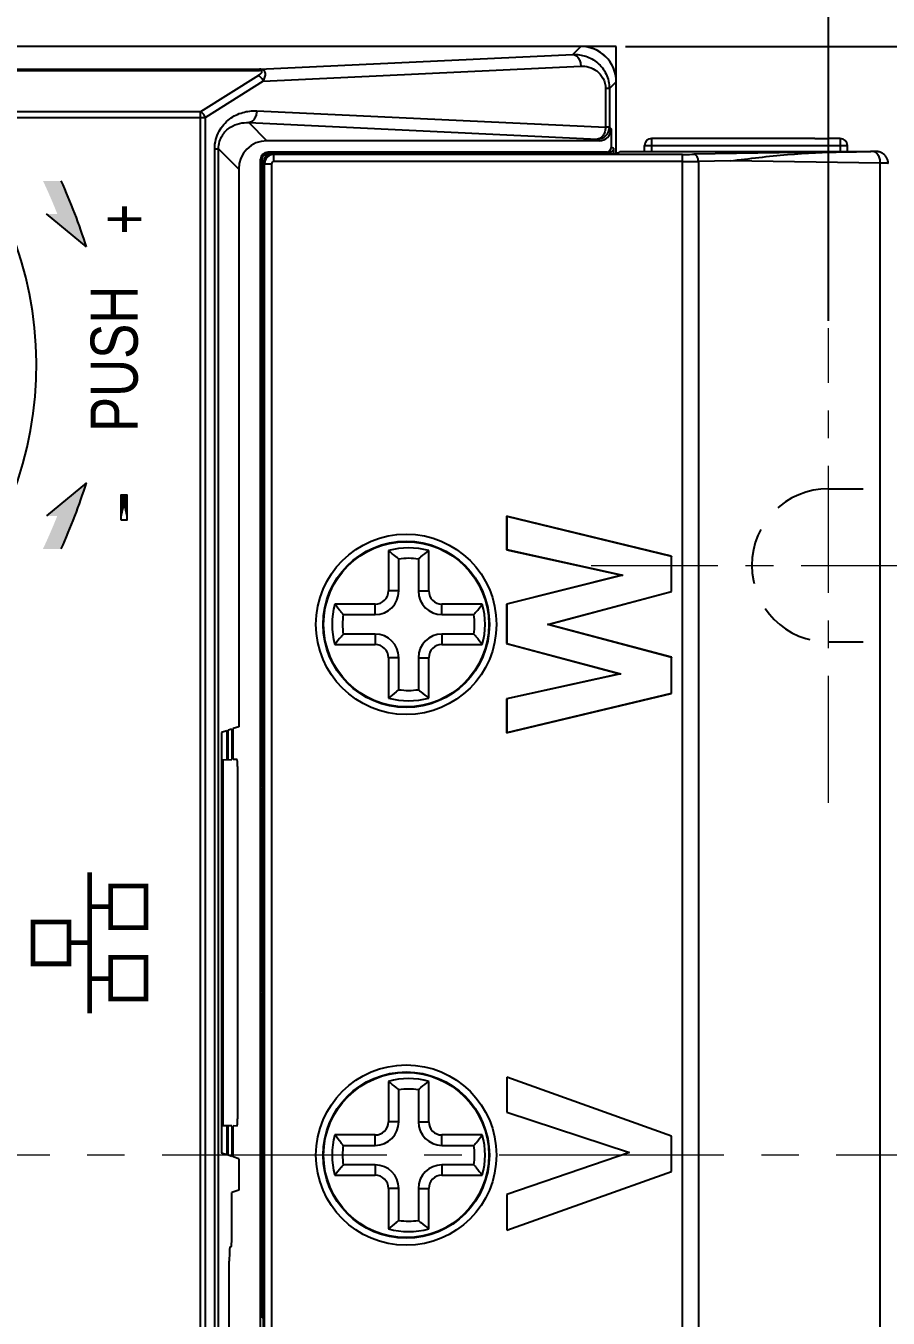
# Model space of a CAD drawing. Header units: millimetres. Extents: x 509 to 5579, y -1329 to 587.
# Drawn here: x 2376.7 to 2413.3, y -901.3 to -846.5 of the extents above; entities that cross this region are included whole.
import ezdxf

# ---------------------------------------------------------------- set-up
doc = ezdxf.new("R2010")
doc.units = ezdxf.units.MM
doc.header["$PDMODE"] = 3
doc.header["$PDSIZE"] = 1
for name, pattern in [('CENTER', [17.8, 10.75, -2.35, 2.35, -2.35]), ('CENTER2', [28.575, 19.05, -3.175, 3.175, -3.175]), ('HIDDEN', [3.525, 2.35, -1.175])]:
    doc.linetypes.add(name, pattern=pattern)
doc.layers.get('0').update_dxf_attribs({"linetype": 'CONTINUOUS'})
doc.layers.get('Defpoints').update_dxf_attribs({"linetype": 'CONTINUOUS'})
doc.layers.add('3', color=112, linetype='CENTER', lineweight=15)
doc.layers.add('Dim', color=1, linetype='CONTINUOUS')
doc.styles.add('OMI-1', font='arial.ttf', dxfattribs={"oblique": 1})
doc.styles.get("Standard").update_dxf_attribs({"font": 'gulim.ttc', "width": 0.8, "height": 2})
doc.dimstyles.new('1', dxfattribs={"dimtxt": 4, "dimasz": 2.5, "dimexe": 0.8, "dimexo": 0.3, "dimgap": 0.5, "dimtad": 1, "dimtoh": 1, "dimdec": 1, "dimzin": 0, "dimdsep": 46, "dimtxsty": 'OMI-1', "dimcen": 0, "dimclrd": 256, "dimclre": 256, "dimclrt": 256, "dimadec": 0, "dimazin": 0, "dimtfac": 0.8, "dimtdec": 1, "dimtix": 1, "dimtmove": 0, "dimatfit": 3, "dimfxl": 1, "dimtolj": 1, "dimtzin": 0, "dimarcsym": 0})

# ---------------------------------------------------------------- blocks, each defined once
blk = doc.blocks.new('*D4319')
at = {"layer": 'Defpoints', "color": 0}
for p in [(2198.735, -836.856), (2198.735, -859.34), (2410.735, -859.34)]:
    blk.add_point(p, dxfattribs=at)
at = {"layer": 'Dim', "lineweight": -2}
for p, q in [((2198.735, -859.04), (2198.735, -836.056)), ((2410.735, -859.04), (2410.735, -836.056)), ((2408.235, -836.856), (2201.235, -836.856))]:
    blk.add_line(p, q, dxfattribs=at)
at = {"layer": 'Dim'}
for points in [[(2201.235, -836.439), (2201.235, -837.272), (2198.735, -836.856)], [(2408.235, -837.272), (2408.235, -836.439), (2410.735, -836.856)]]:
    blk.add_solid(points, dxfattribs=at)
at = {"layer": 'Dim', "insert": (2304.735, -834.313), "char_height": 4, "attachment_point": 5, "style": 'OMI-1'}
blk.add_mtext('\\A1;212.00', dxfattribs=at)
blk = doc.blocks.new('*D4320')
at = {"layer": 'Defpoints', "color": 0}
for p in [(2416.735, -826.196), (2192.735, -857.901), (2416.735, -857.901)]:
    blk.add_point(p, dxfattribs=at)
at = {"layer": 'Dim', "lineweight": -2}
for p, q in [((2192.735, -857.601), (2192.735, -825.396)), ((2416.735, -857.601), (2416.735, -825.396)), ((2195.235, -826.196), (2414.235, -826.196))]:
    blk.add_line(p, q, dxfattribs=at)
at = {"layer": 'Dim'}
for points in [[(2195.235, -825.78), (2195.235, -826.613), (2192.735, -826.196)], [(2414.235, -826.613), (2414.235, -825.78), (2416.735, -826.196)]]:
    blk.add_solid(points, dxfattribs=at)
at = {"layer": 'Dim', "insert": (2304.735, -823.654), "char_height": 4, "attachment_point": 5, "style": 'OMI-1'}
blk.add_mtext('\\A1;224.00', dxfattribs=at)
blk = doc.blocks.new('*D4334')
at = {"layer": 'Defpoints', "color": 0}
for p in [(2401.835, -847.401), (2401.835, -941.401), (2443.28, -941.401)]:
    blk.add_point(p, dxfattribs=at)
at = {"layer": 'Dim', "lineweight": -2}
for p, q in [((2402.135, -847.401), (2444.08, -847.401)), ((2443.28, -849.901), (2443.28, -938.901)), ((2402.135, -941.401), (2444.08, -941.401))]:
    blk.add_line(p, q, dxfattribs=at)
at = {"layer": 'Dim'}
for points in [[(2443.697, -849.901), (2442.864, -849.901), (2443.28, -847.401)], [(2442.864, -938.901), (2443.697, -938.901), (2443.28, -941.401)]]:
    blk.add_solid(points, dxfattribs=at)
at = {"layer": 'Dim', "insert": (2440.738, -894.401), "char_height": 4, "attachment_point": 5, "rotation": 90, "style": 'OMI-1'}
blk.add_mtext('\\A1;94.0', dxfattribs=at)
blk = doc.blocks.new('*D4340')
at = {"layer": 'Defpoints', "color": 0}
for p in [(2416.735, -836.856), (2416.735, -857.601), (2410.735, -859.34)]:
    blk.add_point(p, dxfattribs=at)
at = {"layer": 'Dim', "lineweight": -2}
for p, q in [((2410.735, -859.04), (2410.735, -836.056)), ((2416.735, -857.301), (2416.735, -836.056)), ((2408.235, -836.856), (2405.735, -836.856)), ((2410.735, -836.856), (2416.735, -836.856)), ((2419.235, -836.856), (2421.735, -836.856))]:
    blk.add_line(p, q, dxfattribs=at)
at = {"layer": 'Dim'}
for points in [[(2408.235, -837.272), (2408.235, -836.439), (2410.735, -836.856)], [(2419.235, -836.439), (2419.235, -837.272), (2416.735, -836.856)]]:
    blk.add_solid(points, dxfattribs=at)
at = {"layer": 'Dim', "insert": (2413.735, -834.313), "char_height": 4, "attachment_point": 5, "style": 'OMI-1'}
blk.add_mtext('\\A1;6.00', dxfattribs=at)

msp = doc.modelspace()

# ---------------------------------------------------------------- hatches: boundary and pattern name
h = msp.add_hatch(color=256)
h.dxf.hatch_style = 1
h.paths.add_polyline_path([(2378.211, -853.101), (2377.439, -853.101, -0.016662), (2378.046, -854.501), (2377.594, -854.501), (2379.28, -855.901, 0.031781), (2378.211, -853.101)], is_closed=False)
h = msp.add_hatch(color=256)
h.dxf.hatch_style = 1
h.paths.add_polyline_path([(2378.211, -868.701, 0.031781), (2379.28, -865.901), (2377.594, -867.301), (2378.046, -867.301, -0.016662), (2377.439, -868.701), (2378.211, -868.701)], is_closed=False)

# ---------------------------------------------------------------- linework, layer by layer
at = {"linetype": 'Continuous'}
for p, q in [((2401.735, -847.401), (2365.33, -847.401)), ((2400.237, -847.401), (2365.33, -847.401)), ((2399.899, -847.739), (2400.237, -847.401)), ((2401.735, -847.401), (2400.237, -847.401)), ((2401.735, -848.899), (2401.735, -847.401)), ((2401.735, -851.947), (2401.735, -847.401)), ((2386.611, -848.366), (2399.899, -847.739)), ((2372.488, -848.366), (2386.611, -848.366)), ((2372.488, -848.42), (2386.611, -848.42)), ((2386.611, -848.366), (2386.611, -848.42)), ((2386.769, -848.874), (2400.234, -848.239)), ((2386.568, -848.628), (2384.12, -850.172)), ((2386.769, -848.874), (2384.321, -850.418)), ((2401.447, -849.188), (2401.735, -848.899)), ((2401.735, -851.947), (2401.735, -848.899)), ((2401.447, -849.188), (2401.282, -849.188)), ((2401.282, -849.188), (2401.282, -850.831)), ((2401.447, -849.188), (2401.447, -850.831)), ((2384.12, -850.172), (2373.232, -850.172)), ((2384.12, -938.281), (2384.12, -850.172)), ((2386.499, -850.133), (2401.282, -850.831)), ((2373.169, -850.418), (2384.321, -850.418)), ((2384.321, -938.281), (2384.321, -850.418)), ((2386.165, -850.633), (2400.947, -851.33)), ((2386.165, -850.633), (2386.933, -851.401)), ((2400.947, -851.33), (2401.018, -851.401)), ((2401.447, -850.831), (2401.282, -850.831)), ((2401.447, -850.831), (2401.518, -850.902)), ((2401.518, -850.902), (2401.518, -851.682)), ((2410.155, -851.307), (2403.235, -851.307)), ((2403.235, -851.307), (2403.235, -851.856)), ((2410.161, -851.307), (2410.71, -851.307)), ((2411.235, -851.307), (2410.715, -851.307)), ((2411.235, -851.307), (2411.235, -851.856)), ((2384.718, -851.747), (2384.882, -851.747)), ((2384.718, -937.056), (2384.718, -851.747)), ((2384.882, -937.056), (2384.882, -851.747)), ((2384.882, -851.747), (2385.735, -852.6)), ((2401.018, -851.401), (2386.933, -851.401)), ((2401.318, -851.882), (2386.963, -851.882)), ((2387.012, -851.931), (2386.963, -851.882)), ((2401.413, -851.913), (2401.318, -851.882)), ((2401.627, -851.718), (2401.518, -851.682)), ((2401.627, -851.718), (2401.627, -851.947)), ((2401.835, -851.91), (2401.894, -851.851)), ((2401.894, -851.851), (2402.935, -851.851)), ((2402.935, -851.607), (2411.535, -851.607)), ((2402.935, -851.851), (2402.935, -851.607)), ((2403.235, -851.856), (2411.235, -851.856)), ((2411.359, -851.874), (2405.02, -851.974)), ((2411.535, -851.851), (2411.535, -851.607)), ((2411.535, -851.851), (2412.513, -851.851)), ((2412.65, -851.853), (2412.526, -851.851)), ((2412.688, -851.854), (2412.65, -851.853)), ((2412.721, -851.855), (2412.688, -851.854)), ((2412.735, -851.856), (2412.721, -851.855)), ((2412.749, -851.856), (2412.735, -851.856)), ((2412.762, -851.857), (2412.749, -851.856)), ((2412.774, -851.858), (2412.762, -851.857)), ((2412.786, -851.858), (2412.774, -851.858)), ((2412.799, -851.859), (2412.786, -851.858)), ((2412.814, -851.861), (2412.799, -851.859)), ((2412.831, -851.863), (2412.814, -851.861)), ((2412.849, -851.866), (2412.831, -851.863)), ((2412.869, -851.87), (2412.849, -851.866)), ((2412.89, -851.875), (2412.869, -851.87)), ((2412.912, -851.882), (2412.89, -851.875)), ((2412.934, -851.889), (2412.912, -851.882)), ((2386.663, -936.674), (2386.663, -852.182)), ((2386.712, -852.23), (2386.663, -852.182)), ((2386.712, -852.23), (2386.712, -864.978)), ((2386.788, -936.467), (2386.788, -852.335)), ((2386.83, -852.377), (2386.788, -852.335)), ((2386.83, -852.377), (2387.13, -852.377)), ((2386.83, -936.426), (2386.83, -852.377)), ((2387.814, -851.931), (2387.012, -851.931)), ((2387.13, -852.377), (2387.13, -936.426)), ((2387.588, -851.935), (2387.188, -851.935)), ((2387.23, -851.977), (2387.188, -851.935)), ((2404.551, -851.977), (2387.23, -851.977)), ((2387.23, -852.277), (2387.23, -851.977)), ((2404.551, -852.277), (2387.23, -852.277)), ((2387.735, -851.938), (2387.588, -851.935)), ((2387.807, -851.953), (2387.735, -851.938)), ((2401.375, -851.953), (2387.807, -851.953)), ((2387.829, -851.916), (2387.98, -851.913)), ((2387.829, -851.916), (2387.829, -851.953)), ((2387.829, -851.916), (2387.829, -851.953)), ((2401.327, -851.913), (2387.98, -851.913)), ((2387.98, -851.913), (2387.98, -851.953)), ((2401.327, -851.913), (2401.327, -851.953)), ((2401.835, -851.91), (2401.724, -851.947)), ((2404.551, -936.825), (2404.551, -851.977)), ((2406.576, -852.253), (2405.22, -852.274)), ((2405.22, -852.274), (2405.22, -936.529)), ((2412.931, -852.352), (2406.576, -852.253)), ((2412.931, -936.45), (2412.931, -852.352)), ((2412.957, -851.898), (2412.934, -851.889)), ((2412.979, -851.908), (2412.957, -851.898)), ((2413.002, -851.92), (2412.979, -851.908)), ((2413.025, -851.933), (2413.002, -851.92)), ((2413.047, -851.948), (2413.025, -851.933)), ((2413.069, -851.964), (2413.047, -851.948)), ((2413.09, -851.981), (2413.069, -851.964)), ((2413.111, -852), (2413.09, -851.981)), ((2413.13, -852.02), (2413.111, -852)), ((2413.149, -852.042), (2413.13, -852.02)), ((2413.166, -852.064), (2413.149, -852.042)), ((2413.183, -852.088), (2413.166, -852.064)), ((2413.198, -852.113), (2413.183, -852.088)), ((2413.212, -852.14), (2413.198, -852.113)), ((2413.224, -852.167), (2413.212, -852.14)), ((2413.235, -852.196), (2413.224, -852.167)), ((2413.244, -852.225), (2413.235, -852.196)), ((2413.252, -852.256), (2413.244, -852.225)), ((2413.257, -852.287), (2413.252, -852.256)), ((2413.261, -852.32), (2413.257, -852.287)), ((2413.262, -852.353), (2413.261, -852.32)), ((2413.262, -852.359), (2413.262, -852.353)), ((2385.735, -852.6), (2385.735, -876.244)), ((2386.788, -864.978), (2386.712, -864.978)), ((2386.712, -864.978), (2386.735, -865.001)), ((2386.735, -865), (2386.735, -878.801)), ((2386.735, -865.001), (2386.788, -865.001)), ((2386.794, -865.11), (2386.735, -865.11)), ((2386.788, -865.141), (2386.735, -865.141)), ((2404.085, -869.014), (2397.085, -867.314)), ((2397.085, -867.314), (2397.085, -868.737)), ((2397.085, -867.314), (2397.094, -867.325)), ((2404.076, -869.021), (2397.094, -867.325)), ((2397.094, -867.325), (2397.094, -868.73)), ((2386.735, -868.151), (2386.788, -868.151)), ((2392.08, -868.775), (2392.08, -870.487)), ((2393.79, -870.487), (2393.79, -868.775)), ((2397.085, -868.737), (2397.094, -868.73)), ((2397.085, -868.737), (2401.975, -869.812)), ((2397.094, -868.73), (2402.013, -869.811)), ((2392.521, -870.487), (2392.521, -869.132)), ((2393.349, -869.132), (2393.349, -870.487)), ((2404.085, -869.014), (2404.076, -869.021)), ((2404.076, -870.507), (2404.076, -869.021)), ((2404.085, -870.514), (2404.085, -869.014)), ((2401.975, -869.812), (2397.085, -871.039)), ((2402.013, -869.811), (2397.094, -871.046)), ((2401.975, -869.812), (2402.013, -869.811)), ((2392.521, -870.487), (2392.08, -870.487)), ((2393.349, -870.487), (2393.79, -870.487)), ((2398.818, -871.908), (2404.076, -870.507)), ((2398.852, -871.908), (2404.085, -870.514)), ((2404.085, -870.514), (2404.076, -870.507)), ((2391.521, -871.046), (2389.809, -871.046)), ((2391.521, -871.487), (2391.521, -871.046)), ((2396.061, -871.046), (2394.349, -871.046)), ((2394.349, -871.487), (2394.349, -871.046)), ((2397.085, -871.039), (2397.094, -871.046)), ((2397.085, -871.039), (2397.085, -872.72)), ((2397.094, -871.046), (2397.094, -872.713)), ((2390.166, -871.487), (2391.521, -871.487)), ((2394.349, -871.487), (2395.704, -871.487)), ((2398.852, -871.908), (2398.818, -871.908)), ((2404.076, -873.304), (2398.818, -871.908)), ((2404.085, -873.297), (2398.852, -871.908)), ((2391.521, -872.315), (2390.166, -872.315)), ((2391.521, -872.315), (2391.521, -872.756)), ((2395.704, -872.315), (2394.349, -872.315)), ((2394.349, -872.315), (2394.349, -872.756)), ((2389.809, -872.756), (2391.521, -872.756)), ((2394.349, -872.756), (2396.061, -872.756)), ((2397.085, -872.72), (2397.094, -872.713)), ((2397.085, -872.72), (2401.893, -873.999)), ((2397.094, -872.713), (2401.93, -874)), ((2392.521, -873.315), (2392.08, -873.315)), ((2392.08, -873.315), (2392.08, -875.027)), ((2392.521, -874.67), (2392.521, -873.315)), ((2393.349, -873.315), (2393.79, -873.315)), ((2393.349, -873.315), (2393.349, -874.67)), ((2393.79, -875.027), (2393.79, -873.315)), ((2404.085, -873.297), (2404.076, -873.304)), ((2404.076, -874.823), (2404.076, -873.304)), ((2404.085, -874.83), (2404.085, -873.297)), ((2401.893, -873.999), (2397.085, -875.054)), ((2401.93, -874), (2397.094, -875.061)), ((2401.893, -873.999), (2401.93, -874)), ((2397.085, -876.501), (2404.085, -874.83)), ((2397.094, -876.49), (2404.076, -874.823)), ((2397.085, -875.054), (2397.094, -875.061)), ((2397.085, -875.054), (2397.085, -876.501)), ((2397.094, -875.061), (2397.094, -876.49)), ((2386.788, -875.651), (2386.735, -875.651)), ((2385.226, -876.413), (2385.004, -876.487)), ((2385.004, -876.487), (2385.004, -894.315)), ((2385.226, -876.413), (2385.226, -877.641)), ((2385.441, -876.342), (2385.285, -876.394)), ((2385.285, -877.64), (2385.285, -876.394)), ((2385.441, -876.342), (2385.441, -877.637)), ((2385.735, -876.244), (2385.5, -876.322)), ((2385.5, -877.636), (2385.5, -876.322)), ((2397.085, -876.501), (2397.094, -876.49)), ((2385.004, -877.645), (2385.441, -877.637)), ((2385.667, -877.633), (2385.5, -877.636)), ((2385.004, -877.945), (2385.056, -877.944)), ((2385.056, -877.944), (2385.056, -892.859)), ((2385.683, -877.933), (2385.683, -892.87)), ((2386.735, -878.661), (2386.788, -878.661)), ((2386.735, -878.693), (2386.794, -878.693)), ((2386.788, -878.825), (2386.712, -878.825)), ((2386.712, -878.825), (2386.712, -887.478)), ((2386.788, -878.801), (2386.735, -878.801)), ((2386.788, -887.478), (2386.712, -887.478)), ((2386.788, -887.501), (2386.735, -887.501)), ((2386.735, -887.501), (2386.735, -901.301)), ((2386.794, -887.61), (2386.735, -887.61)), ((2386.788, -887.641), (2386.735, -887.641)), ((2386.735, -890.651), (2386.788, -890.651)), ((2392.08, -891.275), (2392.08, -892.987)), ((2393.79, -892.987), (2393.79, -891.275)), ((2404.076, -893.597), (2397.094, -891.096)), ((2397.094, -891.096), (2397.094, -892.577)), ((2392.521, -892.987), (2392.521, -891.632)), ((2393.349, -891.632), (2393.349, -892.987)), ((2385.056, -892.859), (2385.004, -892.858)), ((2397.094, -892.577), (2402.293, -894.297)), ((2385.441, -893.165), (2385.004, -893.158)), ((2385.226, -893.162), (2385.226, -894.389)), ((2385.285, -894.409), (2385.285, -893.163)), ((2385.441, -893.165), (2385.441, -894.461)), ((2385.667, -893.169), (2385.5, -893.166)), ((2385.5, -894.48), (2385.5, -893.166)), ((2392.521, -892.987), (2392.08, -892.987)), ((2393.349, -892.987), (2393.79, -892.987)), ((2391.521, -893.546), (2389.809, -893.546)), ((2390.166, -893.987), (2391.521, -893.987)), ((2391.521, -893.987), (2391.521, -893.546)), ((2396.061, -893.546), (2394.349, -893.546)), ((2394.349, -893.987), (2394.349, -893.546)), ((2394.349, -893.987), (2395.704, -893.987)), ((2404.076, -895.093), (2404.076, -893.597)), ((2385.226, -894.389), (2385.004, -894.315)), ((2385.441, -894.461), (2385.285, -894.409)), ((2385.735, -894.559), (2385.5, -894.48)), ((2385.735, -894.559), (2385.735, -895.894)), ((2402.293, -894.297), (2397.094, -896.075)), ((2391.521, -894.815), (2390.166, -894.815)), ((2391.521, -894.815), (2391.521, -895.256)), ((2395.704, -894.815), (2394.349, -894.815)), ((2394.349, -894.815), (2394.349, -895.256)), ((2397.094, -897.589), (2404.076, -895.093)), ((2389.809, -895.256), (2391.521, -895.256)), ((2394.349, -895.256), (2396.061, -895.256)), ((2385.735, -895.894), (2385.442, -895.991)), ((2385.442, -897.891), (2385.442, -895.991)), ((2392.521, -895.815), (2392.08, -895.815)), ((2392.08, -895.815), (2392.08, -897.527)), ((2392.521, -897.17), (2392.521, -895.815)), ((2393.349, -895.815), (2393.79, -895.815)), ((2393.349, -895.815), (2393.349, -897.17)), ((2393.79, -897.527), (2393.79, -895.815)), ((2397.094, -896.075), (2397.094, -897.589)), ((2385.368, -898.291), (2385.421, -898.291)), ((2386.788, -898.151), (2386.735, -898.151)), ((2385.337, -907.691), (2385.337, -898.891)), ((2386.788, -901.161), (2386.735, -901.161)), ((2386.794, -901.193), (2386.735, -901.193)), ((2386.788, -901.301), (2386.735, -901.301))]:
    msp.add_line(p, q, dxfattribs=at)
for p, q in [((2379.28, -855.901), (2377.594, -854.501)), ((2379.28, -865.901), (2377.594, -867.301))]:
    msp.add_line(p, q)
at = {"linetype": 'HIDDEN'}
for p, q in [((2410.735, -866.151), (2412.208, -866.151)), ((2412.208, -872.651), (2410.735, -872.651))]:
    msp.add_line(p, q, dxfattribs=at)
at = {"const_width": 0.24, "flags": 128}
msp.add_lwpolyline([(2380.876, -867.479), (2380.876, -866.417)], close=True, dxfattribs=at)
msp.add_lwpolyline([(2380.757, -867.479), (2380.757, -866.417), (2380.995, -866.417), (2380.995, -867.479)], close=True)
at = {"const_width": 0.2, "elevation": 6.261}
for points in [[(2379.421, -888.386), (2379.421, -882.417)], [(2379.417, -883.873), (2380.318, -883.873)], [(2378.536, -885.401), (2379.421, -885.401)], [(2379.407, -886.916), (2380.298, -886.916)]]:
    msp.add_lwpolyline(points, dxfattribs=at)
for points in [[(2380.307, -884.758), (2380.307, -882.99), (2381.811, -882.99), (2381.811, -884.758)], [(2377.012, -886.292), (2377.012, -884.516), (2378.539, -884.516), (2378.539, -886.292)], [(2380.314, -887.788), (2380.314, -886.012), (2381.803, -886.012), (2381.803, -887.788)]]:
    msp.add_lwpolyline(points, close=True, dxfattribs=at)
at = {"linetype": 'Continuous'}
for centre, radius in [((2392.835, -871.901), 3.824), ((2392.835, -871.901), 3.525), ((2392.835, -871.901), 3.5), ((2392.835, -894.401), 3.824), ((2392.835, -894.401), 3.525), ((2392.835, -894.401), 3.5)]:
    msp.add_circle(centre, radius, dxfattribs=at)
for centre, radius, start, end in [((2400.235, -848.901), 1.5, 0, 90), ((2361.635, -860.901), 15.524, 138.4, 41.6001), ((2403.235, -851.607), 0.3, 90, 180), ((2411.235, -851.607), 0.3, 0, 90), ((2387.23, -852.377), 0.4, 90.0149, 179.9851), ((2401.413, -851.704), 0.209, 269.7441, 277.538), ((2392.935, -871.901), 3.241, 74.7024, 105.2976), ((2392.935, -871.901), 2.8, 81.4928, 98.5072), ((2391.521, -870.487), 1, 270, 0), ((2391.521, -870.487), 0.559, 270, 0), ((2394.349, -870.487), 1, 180, 270), ((2394.349, -870.487), 0.559, 180, 270), ((2392.935, -871.901), 3.241, 164.7024, 195.2976), ((2392.935, -871.901), 3.241, 344.7024, 15.2976), ((2392.935, -871.901), 2.8, 171.4928, 188.5072), ((2392.935, -871.901), 2.8, 351.4928, 8.5072), ((2391.521, -873.315), 1, 0, 90), ((2394.349, -873.315), 1, 90, 180), ((2391.521, -873.315), 0.559, 0, 90), ((2394.349, -873.315), 0.559, 90, 180), ((2392.935, -871.901), 2.8, 261.4928, 278.5072), ((2392.935, -871.901), 3.241, 254.7024, 285.2976), ((2386.794, -878.99), 0.298, 90.0662, 100.6341), ((2386.794, -887.312), 0.298, 258.542, 269.9244), ((2392.935, -894.401), 3.241, 74.7024, 105.2976), ((2392.935, -894.401), 2.8, 81.4928, 98.5072), ((2391.521, -892.987), 1, 270, 0), ((2391.521, -892.987), 0.559, 270, 0), ((2394.349, -892.987), 1, 180, 270), ((2394.349, -892.987), 0.559, 180, 270), ((2392.935, -894.401), 3.241, 164.7024, 195.2976), ((2392.935, -894.401), 2.8, 171.4928, 188.5072), ((2392.935, -894.401), 2.8, 351.4928, 8.5072), ((2392.935, -894.401), 3.241, 344.7024, 15.2976), ((2391.521, -895.815), 1, 0, 90), ((2394.349, -895.815), 1, 90, 180), ((2391.521, -895.815), 0.559, 0, 90), ((2394.349, -895.815), 0.559, 90, 180), ((2392.935, -894.401), 2.8, 261.4928, 278.5072), ((2392.935, -894.401), 3.241, 254.7024, 285.2976), ((2386.794, -901.491), 0.298, 90.0771, 101.4744)]:
    msp.add_arc(centre, radius, start, end, dxfattribs=at)
for centre, start, end in [((2356.742, -862.901), 17.2541, 24.5353), ((2356.742, -858.901), 335.4647, 342.7459)]:
    msp.add_arc(centre, 23.6, start, end)
at = {"linetype": 'HIDDEN'}
msp.add_arc((2410.735, -869.401), 3.25, 90, 270, dxfattribs=at)
at = {"linetype": 'Continuous'}
for centre, major_axis, ratio, start_param, end_param in [((2400.233, -848.903), (1.064, 1.064), 0.997265, -0.784029, 0.784029), ((2401.017, -850.901), (0.355, -0.355), 0.997265, -0.784029, 0.784029), ((2386.937, -852.603), (0.851, -0.851), 0.997265, 2.357564, 3.925621), ((2386.963, -852.182), (0.212, -0.212), 0.999695, 2.356347, 3.926839), ((2401.317, -851.682), (-0.19, 0.063), 0.998478, 1.89276, 3.462643), ((2403.235, -851.851), (0.3, 0), 0.017455, 3.141593, 4.712389), ((2411.235, -851.851), (0.3, 0), 0.017455, -1.570796, 0), ((2396.614, -852.101), (15.917, 0.25), 0.000737, 5.89714, 6.330133), ((2387.012, -852.231), (0.212, -0.212), 0.999695, 8.639532, 10.210024), ((2387.188, -852.335), (0.283, -0.283), 0.999695, 2.356347, 3.926839), ((2401.327, -851.918), (0.3, 0), 0.017455, 1.282673, 1.570796), ((2401.375, -851.946), (0.35, 0), 0.017455, -1.570796, -0.05236), ((2386.864, -864.74), (0.212, 0.212), 0.999695, 3.482359, 3.743898), ((2386.794, -864.81), (0.212, 0.212), 0.999695, -2.55385, -2.356347), ((2385.667, -877.933), (0, 0.3), 0.052456, -1.569573, 0.000919), ((2385.072, -877.944), (0, 0.3), 0.05236, 0.000916, 1.571407), ((2385.072, -892.859), (0, 0.3), 0.05236, 1.570185, 3.140677), ((2385.667, -892.869), (0, 0.3), 0.052456, -3.142512, -1.57202), ((2385.421, -897.891), (0, 0.4), 0.052408, 3.141593, 4.712389), ((2385.368, -898.891), (0, 0.6), 0.052408, 0, 1.570796)]:
    msp.add_ellipse(centre, major_axis=major_axis, ratio=ratio, start_param=start_param, end_param=end_param, dxfattribs=at)
for points, knots in [([(2399.899, -847.739), (2400.084, -847.734), (2400.463, -847.787), (2400.975, -848.074), (2401.353, -848.561), (2401.446, -848.977), (2401.447, -849.188)], [0, 0, 0, 0, 0.235253, 0.476672, 0.731376, 1, 1, 1, 1]), ([(2399.899, -847.739), (2399.943, -847.742), (2400.037, -847.778), (2400.143, -847.894), (2400.214, -848.054), (2400.232, -848.176), (2400.234, -848.239)], [0, 0, 0, 0, 0.203522, 0.439051, 0.709661, 1, 1, 1, 1]), ([(2386.568, -848.628), (2386.594, -848.612), (2386.631, -848.586), (2386.676, -848.547), (2386.702, -848.517), (2386.718, -848.49), (2386.721, -848.465), (2386.709, -848.438), (2386.666, -848.422), (2386.631, -848.42), (2386.611, -848.42)], [0, 0, 0, 0, 0.259026, 0.380777, 0.494856, 0.598131, 0.646497, 0.697605, 0.834238, 1, 1, 1, 1]), ([(2386.769, -848.874), (2386.803, -848.823), (2386.856, -848.719), (2386.879, -848.572), (2386.841, -848.469), (2386.762, -848.386), (2386.67, -848.368), (2386.611, -848.366)], [0, 0, 0, 0, 0.269593, 0.510734, 0.624097, 0.739412, 1, 1, 1, 1]), ([(2400.234, -848.239), (2400.35, -848.233), (2400.592, -848.26), (2400.935, -848.428), (2401.21, -848.745), (2401.282, -849.036), (2401.282, -849.188)], [0, 0, 0, 0, 0.222722, 0.455036, 0.711522, 1, 1, 1, 1]), ([(2386.568, -848.628), (2386.59, -848.64), (2386.679, -848.701), (2386.742, -848.796), (2386.769, -848.874)], [0, 0, 0, 0, 0.232701, 1, 1, 1, 1]), ([(2384.321, -850.418), (2384.312, -850.391), (2384.267, -850.294), (2384.19, -850.208), (2384.12, -850.172)], [0, 0, 0, 0, 0.258936, 1, 1, 1, 1]), ([(2384.718, -851.747), (2384.718, -851.615), (2384.75, -851.354), (2384.927, -850.896), (2385.308, -850.455), (2385.89, -850.17), (2386.301, -850.124), (2386.499, -850.133)], [0, 0, 0, 0, 0.14806, 0.289846, 0.545901, 0.777765, 1, 1, 1, 1]), ([(2386.499, -850.133), (2386.498, -850.196), (2386.479, -850.318), (2386.409, -850.478), (2386.303, -850.594), (2386.209, -850.63), (2386.165, -850.633)], [0, 0, 0, 0, 0.290339, 0.560948, 0.796478, 1, 1, 1, 1]), ([(2384.882, -851.747), (2384.882, -851.642), (2384.911, -851.44), (2385.06, -851.106), (2385.349, -850.815), (2385.756, -850.645), (2386.032, -850.624), (2386.165, -850.633)], [0, 0, 0, 0, 0.165977, 0.316776, 0.569887, 0.79033, 1, 1, 1, 1]), ([(2401.282, -850.831), (2401.28, -850.894), (2401.262, -851.016), (2401.191, -851.176), (2401.085, -851.292), (2400.991, -851.328), (2400.947, -851.33)], [0, 0, 0, 0, 0.290657, 0.560925, 0.796347, 1, 1, 1, 1]), ([(2401.627, -851.718), (2401.624, -851.761), (2401.585, -851.855), (2401.493, -851.905), (2401.441, -851.911)], [0, 0, 0, 0, 0.44874, 1, 1, 1, 1]), ([(2406.576, -852.253), (2407.381, -852.153), (2408.97, -851.955), (2410.571, -851.888), (2411.359, -851.874)], [0, 0, 0, 0, 0.506993, 1, 1, 1, 1]), ([(2412.931, -852.352), (2412.932, -852.289), (2412.918, -852.165), (2412.85, -852.003), (2412.744, -851.886), (2412.649, -851.853), (2412.605, -851.853)], [0, 0, 0, 0, 0.293555, 0.563524, 0.796645, 1, 1, 1, 1]), ([(2387.23, -852.277), (2387.204, -852.277), (2387.151, -852.298), (2387.13, -852.352), (2387.13, -852.377)], [0, 0, 0, 0, 0.499747, 1, 1, 1, 1]), ([(2404.551, -851.977), (2404.594, -851.977), (2404.75, -851.977), (2404.906, -851.976), (2405.02, -851.974)], [0, 0, 0, 0, 0.272275, 1, 1, 1, 1]), ([(2404.551, -852.277), (2404.612, -852.277), (2404.835, -852.277), (2405.058, -852.276), (2405.22, -852.274)], [0, 0, 0, 0, 0.272276, 1, 1, 1, 1]), ([(2405.22, -852.274), (2405.22, -852.236), (2405.21, -852.161), (2405.168, -852.064), (2405.104, -851.994), (2405.046, -851.974), (2405.02, -851.974)], [0, 0, 0, 0, 0.292568, 0.562798, 0.796775, 1, 1, 1, 1]), ([(2413.262, -852.359), (2413.262, -852.358), (2413.259, -852.359), (2413.256, -852.358), (2413.249, -852.358), (2413.235, -852.357), (2413.21, -852.356), (2413.173, -852.355), (2413.125, -852.355), (2413.068, -852.354), (2413.003, -852.353), (2412.956, -852.353), (2412.931, -852.352)], [0, 0, 0, 0, 0.004387, 0.016888, 0.037576, 0.066426, 0.148329, 0.261622, 0.405111, 0.577362, 0.776553, 1, 1, 1, 1]), ([(2392.521, -869.132), (2392.484, -869.101), (2392.34, -868.978), (2392.192, -868.861), (2392.08, -868.775)], [0, 0, 0, 0, 0.254441, 1, 1, 1, 1]), ([(2393.349, -869.132), (2393.386, -869.101), (2393.53, -868.978), (2393.678, -868.861), (2393.79, -868.775)], [0, 0, 0, 0, 0.254441, 1, 1, 1, 1]), ([(2390.166, -871.487), (2390.135, -871.451), (2390.012, -871.306), (2389.895, -871.158), (2389.809, -871.046)], [0, 0, 0, 0, 0.254441, 1, 1, 1, 1]), ([(2395.704, -871.487), (2395.736, -871.451), (2395.858, -871.306), (2395.976, -871.158), (2396.061, -871.046)], [0, 0, 0, 0, 0.254441, 1, 1, 1, 1]), ([(2390.166, -872.315), (2390.135, -872.352), (2390.012, -872.496), (2389.895, -872.644), (2389.809, -872.756)], [0, 0, 0, 0, 0.254441, 1, 1, 1, 1]), ([(2395.704, -872.315), (2395.736, -872.352), (2395.858, -872.496), (2395.976, -872.644), (2396.061, -872.756)], [0, 0, 0, 0, 0.254441, 1, 1, 1, 1]), ([(2392.521, -874.67), (2392.484, -874.702), (2392.34, -874.824), (2392.192, -874.942), (2392.08, -875.027)], [0, 0, 0, 0, 0.254441, 1, 1, 1, 1]), ([(2393.349, -874.67), (2393.386, -874.702), (2393.53, -874.824), (2393.678, -874.942), (2393.79, -875.027)], [0, 0, 0, 0, 0.254441, 1, 1, 1, 1]), ([(2392.521, -891.632), (2392.484, -891.601), (2392.34, -891.478), (2392.192, -891.361), (2392.08, -891.275)], [0, 0, 0, 0, 0.254441, 1, 1, 1, 1]), ([(2393.349, -891.632), (2393.386, -891.601), (2393.53, -891.478), (2393.678, -891.361), (2393.79, -891.275)], [0, 0, 0, 0, 0.254441, 1, 1, 1, 1]), ([(2390.166, -893.987), (2390.135, -893.951), (2390.012, -893.806), (2389.895, -893.658), (2389.809, -893.546)], [0, 0, 0, 0, 0.254441, 1, 1, 1, 1]), ([(2395.704, -893.987), (2395.736, -893.951), (2395.858, -893.806), (2395.976, -893.658), (2396.061, -893.546)], [0, 0, 0, 0, 0.254441, 1, 1, 1, 1]), ([(2390.166, -894.815), (2390.135, -894.852), (2390.012, -894.996), (2389.895, -895.144), (2389.809, -895.256)], [0, 0, 0, 0, 0.254441, 1, 1, 1, 1]), ([(2395.704, -894.815), (2395.736, -894.852), (2395.858, -894.996), (2395.976, -895.144), (2396.061, -895.256)], [0, 0, 0, 0, 0.254441, 1, 1, 1, 1]), ([(2392.521, -897.17), (2392.484, -897.202), (2392.34, -897.324), (2392.192, -897.442), (2392.08, -897.527)], [0, 0, 0, 0, 0.254441, 1, 1, 1, 1]), ([(2393.349, -897.17), (2393.386, -897.202), (2393.53, -897.324), (2393.678, -897.442), (2393.79, -897.527)], [0, 0, 0, 0, 0.254441, 1, 1, 1, 1])]:
    msp.add_open_spline(points, degree=3, knots=knots, dxfattribs=at)
msp.add_open_spline([(2400.947, -851.33), (2401.075, -851.33), (2401.339, -851.223), (2401.446, -850.958), (2401.447, -850.831)], degree=3, dxfattribs=at)
at = {"layer": '3', "linetype": 'CENTER', "ltscale": 0.5}
for p, q in [((2410.735, -879.463), (2410.735, -859.34)), ((2400.673, -869.401), (2420.797, -869.401))]:
    msp.add_line(p, q, dxfattribs=at)
at = {"layer": '3', "linetype": 'CENTER2', "ltscale": 0.5}
msp.add_line((2463.451, -894.401), (2163.313, -894.401), dxfattribs=at)

# ---------------------------------------------------------------- texts
at = {"char_height": 2, "width": 13.76704, "attachment_point": 1, "rotation": 90}
for s, insert in [('{\\fArial|b0|i0|c0|p34;+}', (2379.864, -855.381)), ('{\\fArial|b0|i0|c0|p34;PUSH}', (2379.456, -863.75))]:
    msp.add_mtext(s, dxfattribs=dict(at, insert=insert))

# ---------------------------------------------------------------- dimensions: what is measured, and where the dimension line sits
at = {"layer": 'Dim'}
for base, p1, p2, picture, middle in [((2416.735, -826.196), (2192.735, -857.901), (2416.735, -857.901), '*D4320', (2304.735, -823.654)), ((2198.735, -836.856), (2410.735, -859.34), (2198.735, -859.34), '*D4319', (2304.735, -834.313)), ((2416.735, -836.856), (2410.735, -859.34), (2416.735, -857.601), '*D4340', (2413.735, -834.313))]:
    dim = msp.add_linear_dim(base=base, p1=p1, p2=p2, dimstyle='1', override={"dimdec": 2}, dxfattribs=at)
    dim.commit()
    dim.dimension.update_dxf_attribs({"geometry": picture, "text_midpoint": middle})
dim = msp.add_linear_dim(base=(2443.28, -941.401), p1=(2401.835, -847.401), p2=(2401.835, -941.401), angle=90, dimstyle='1', dxfattribs=at)
dim.commit()
dim.dimension.update_dxf_attribs({"geometry": '*D4334', "text_midpoint": (2440.738, -894.401)})

doc.saveas('drawing.dxf')
